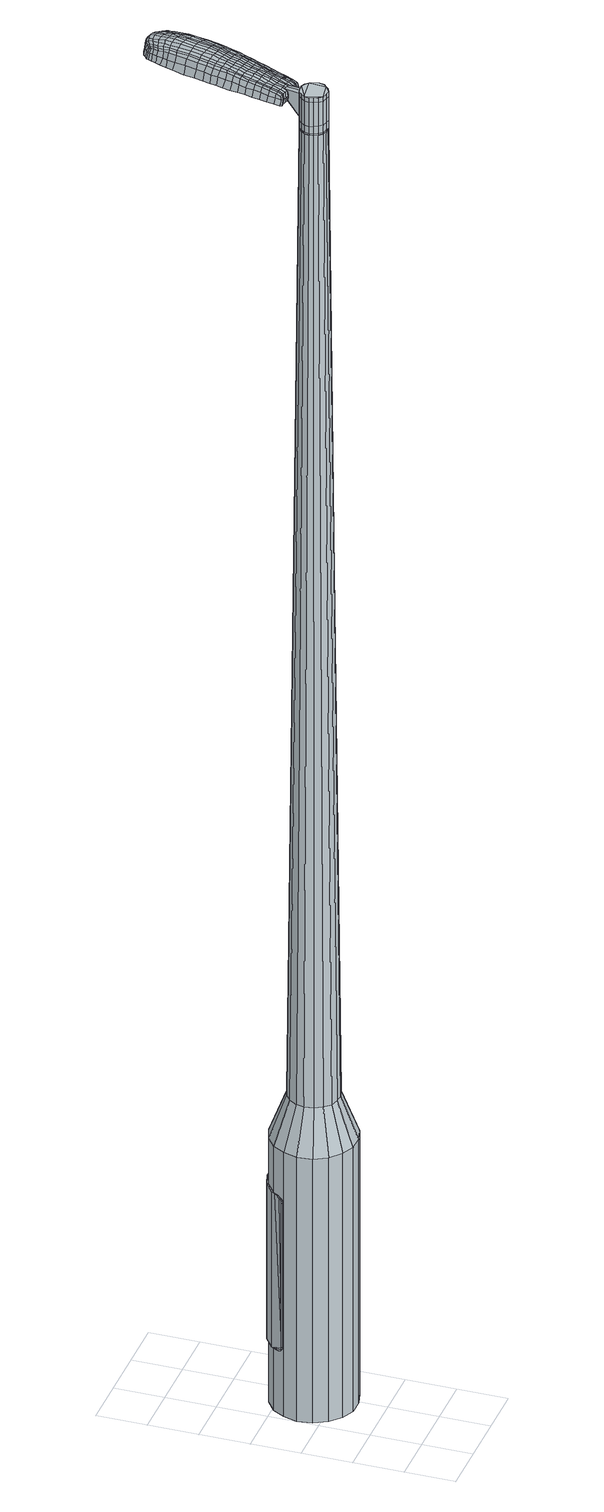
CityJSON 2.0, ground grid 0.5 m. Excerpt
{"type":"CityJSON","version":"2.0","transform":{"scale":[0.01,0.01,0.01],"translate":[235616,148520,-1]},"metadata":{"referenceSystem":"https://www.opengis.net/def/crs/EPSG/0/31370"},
"CityObjects":{
"object1":{"type":"GenericCityObject","attributes":{"cluster":131,"mean_distance_to_centroid":0.209,"new_centroid_x":235616.45,"new_centroid_y":148521.18,"mean_distance_to_camera":7.63,"H1":-100.55,"H2":-96.02,"Z_final":110.91,"cluster2":-1,"proj_x":235620.39,"proj_y":148522.06,"id_line":62725,"bearing_l":167.31,"distance":4.04,"orientation":"right","G_obj":77.31},"geometry":[{"type":"MultiSurface","lod":"2","boundaries":[[[0,1,2,3]],[[1,4,5,2]],[[4,6,7,5]],[[6,8,9,7]],[[8,10,11,9]],[[10,12,13,11]],[[12,14,15,13]],[[14,16,17,15]],[[16,18,19,17]],[[18,20,21,19]],[[20,22,23,21]],[[22,24,25,23]],[[24,26,27,25]],[[26,28,29,27]],[[28,30,31,29]],[[30,32,33,31]],[[32,34,35,33]],[[34,0,3,35]],[[36,37,38,39]],[[38,40,41,42]],[[41,43,42]],[[42,44,45,46]],[[45,47,46]],[[46,48,49,50]],[[49,51,50]],[[42,46,50,38]],[[50,52,39,38]],[[53,36,39]],[[2,5,7,35]],[[7,9,11,15]],[[11,13,15]],[[15,17,19,23]],[[19,21,23]],[[23,25,27,31]],[[27,29,31]],[[15,23,31,7]],[[31,33,35,7]],[[3,2,35]],[[1,0,54,55]],[[0,34,56,54]],[[34,32,57,56]],[[32,30,58,57]],[[30,28,59,58]],[[28,26,60,59]],[[26,24,61,60]],[[24,22,62,61]],[[22,20,63,62]],[[20,18,64,63]],[[18,16,65,64]],[[16,14,66,65]],[[14,12,67,66]],[[12,10,68,67]],[[10,8,69,68]],[[8,6,70,69]],[[6,4,71,70]],[[4,1,55,71]],[[55,54,72,73]],[[54,56,74,72]],[[56,57,75,74]],[[57,58,76,75]],[[58,59,77,76]],[[59,60,78,77]],[[60,61,79,78]],[[61,62,80,79]],[[62,63,81,80]],[[63,64,82,81]],[[64,65,83,82]],[[65,66,84,83]],[[66,67,85,84]],[[67,68,86,85]],[[68,69,87,86]],[[69,70,88,87]],[[70,71,89,88]],[[71,55,73,89]],[[90,91,92,93]],[[94,95,91,90]],[[96,97,95,94]],[[98,99,97,96]],[[100,101,99,98]],[[102,103,101,100]],[[79,104,103,102]],[[80,105,104,79]],[[106,107,105,80]],[[82,108,107,106]],[[109,110,108,82]],[[111,112,110,109]],[[85,113,112,111]],[[114,115,113,85]],[[116,117,115,114]],[[88,118,117,116]],[[119,120,118,88]],[[93,92,120,119]],[[121,122,123,124]],[[125,121,124,126]],[[127,125,126,128]],[[129,127,128,130]],[[131,129,130,132]],[[133,131,132,134]],[[135,133,134,136]],[[137,135,136,138]],[[139,137,138,140]],[[141,139,140,142]],[[143,141,142,144]],[[145,143,144,146]],[[147,145,146,148]],[[149,147,148,150]],[[151,149,150,152]],[[153,151,152,154]],[[73,72,90,93]],[[72,74,94,90]],[[74,75,96,94]],[[75,76,98,96]],[[76,77,100,98]],[[77,78,102,100]],[[78,79,102]],[[81,106,80]],[[81,82,106]],[[83,109,82]],[[83,84,111,109]],[[84,85,111]],[[86,114,85]],[[86,87,116,114]],[[87,88,116]],[[89,119,88]],[[89,73,93,119]],[[155,156,92,91]],[[156,157,120,92]],[[157,118,120]],[[158,117,118]],[[158,159,115,117]],[[159,113,115]],[[160,112,113]],[[160,161,110,112]],[[161,108,110]],[[162,107,108]],[[162,105,107]],[[163,103,104]],[[163,164,101,103]],[[164,165,99,101]],[[165,166,97,99]],[[166,167,95,97]],[[167,155,91,95]],[[39,52,153,168]],[[156,155,169,154]],[[53,39,168,122]],[[155,167,123,169]],[[36,53,122,121]],[[167,166,124,123]],[[37,36,121,125]],[[166,165,126,124]],[[38,37,125,127]],[[165,164,128,126]],[[40,38,127,129]],[[164,163,130,128]],[[41,40,129,131]],[[163,104,132,130]],[[43,41,131,133]],[[104,105,134,132]],[[42,43,133,135]],[[105,162,136,134]],[[44,42,135,137]],[[162,108,138,136]],[[45,44,137,139]],[[108,161,140,138]],[[47,45,139,141]],[[161,160,142,140]],[[46,47,141,143]],[[160,113,144,142]],[[48,46,143,145]],[[113,159,146,144]],[[49,48,145,147]],[[159,158,148,146]],[[51,49,147,149]],[[158,118,150,148]],[[50,51,149,151]],[[118,157,152,150]],[[52,50,151,153]],[[157,156,154,152]],[[153,154,170,171]],[[154,169,172,170]],[[169,123,173,172]],[[123,122,174,173]],[[122,168,175,174]],[[168,153,171,175]],[[176,177,178,179]],[[180,176,179,181]],[[176,180,182,183]],[[177,176,183,184]],[[185,186,187,188]],[[189,185,188,190]],[[185,189,191,192]],[[186,185,192,193]],[[194,195,196,197]],[[198,194,197,199]],[[194,198,200,201]],[[195,194,201,202]],[[203,204,205,206]],[[207,203,206,208]],[[203,207,209,210]],[[204,203,210,211]],[[212,213,214,215]],[[216,212,215,217]],[[212,216,218,219]],[[213,212,219,220]],[[221,222,223,224]],[[225,221,224,226]],[[221,225,227,228]],[[222,221,228,229]],[[230,231,232,233]],[[222,230,233,223]],[[230,222,229,234]],[[231,230,234,235]],[[236,237,238,239]],[[231,236,239,232]],[[236,231,235,240]],[[237,236,240,241]],[[242,180,181,243]],[[237,242,243,238]],[[242,237,241,244]],[[180,242,244,182]],[[245,246,247,248]],[[249,245,248,250]],[[245,249,251,252]],[[246,245,252,253]],[[254,255,256,257]],[[246,254,257,247]],[[254,246,253,258]],[[255,254,258,259]],[[260,261,262,263]],[[255,260,263,256]],[[260,255,259,264]],[[261,260,264,265]],[[266,267,268,269]],[[261,266,269,262]],[[266,261,265,270]],[[267,266,270,271]],[[272,177,184,273]],[[267,272,273,268]],[[272,267,271,274]],[[177,272,274,178]],[[275,276,277,278]],[[279,275,278,280]],[[275,279,281,282]],[[276,275,282,283]],[[284,285,286,287]],[[276,284,287,277]],[[284,276,283,288]],[[285,284,288,289]],[[290,291,292,293]],[[285,290,293,286]],[[290,285,289,294]],[[291,290,294,295]],[[296,189,190,297]],[[291,296,297,292]],[[296,291,295,298]],[[189,296,298,191]],[[299,300,301,302]],[[303,299,302,304]],[[299,303,305,306]],[[300,299,306,307]],[[308,309,310,311]],[[300,308,311,301]],[[308,300,307,312]],[[309,308,312,313]],[[314,315,316,317]],[[309,314,317,310]],[[314,309,313,318]],[[315,314,318,319]],[[320,321,322,323]],[[315,320,323,316]],[[320,315,319,324]],[[321,320,324,325]],[[326,186,193,327]],[[321,326,327,322]],[[326,321,325,328]],[[186,326,328,187]],[[329,215,214,330]],[[331,329,330,332]],[[329,331,333,334]],[[215,329,334,217]],[[335,331,332,336]],[[337,335,336,338]],[[335,337,339,340]],[[331,335,340,333]],[[341,337,338,342]],[[343,341,342,344]],[[341,343,345,346]],[[337,341,346,339]],[[347,343,344,348]],[[349,347,348,350]],[[347,349,351,352]],[[343,347,352,345]],[[353,349,350,354]],[[204,353,354,205]],[[353,204,211,355]],[[349,353,355,351]],[[356,357,202,201]],[[358,356,201,200]],[[356,358,359,360]],[[357,356,360,361]],[[362,363,361,360]],[[364,362,360,359]],[[362,364,365,366]],[[363,362,366,367]],[[368,369,367,366]],[[370,368,366,365]],[[368,370,371,372]],[[369,368,372,373]],[[374,375,373,372]],[[376,374,372,371]],[[374,376,209,207]],[[375,374,207,208]],[[377,378,379,380]],[[279,377,380,281]],[[377,279,280,381]],[[378,377,381,382]],[[383,198,199,384]],[[378,383,384,379]],[[383,378,382,385]],[[198,383,385,200]],[[386,387,388,389]],[[225,386,389,227]],[[386,225,226,390]],[[387,386,390,391]],[[392,393,394,395]],[[387,392,395,388]],[[392,387,391,396]],[[393,392,396,397]],[[398,195,202,399]],[[393,398,399,394]],[[398,393,397,400]],[[195,398,400,196]],[[401,402,403,404]],[[183,401,404,184]],[[401,183,182,405]],[[402,401,405,406]],[[407,408,409,410]],[[402,407,410,403]],[[407,402,406,411]],[[408,407,411,412]],[[413,206,205,414]],[[408,413,414,409]],[[413,408,412,415]],[[206,413,415,208]],[[416,417,418,419]],[[188,416,419,190]],[[416,188,187,420]],[[417,416,420,421]],[[422,210,209,423]],[[417,422,423,418]],[[422,417,421,424]],[[210,422,424,211]],[[425,426,427,428]],[[303,425,428,305]],[[425,303,304,429]],[[426,425,429,430]],[[431,216,217,432]],[[426,431,432,427]],[[431,426,430,433]],[[216,431,433,218]],[[434,435,436,437]],[[249,434,437,251]],[[434,249,250,438]],[[435,434,438,439]],[[440,441,442,443]],[[435,440,443,436]],[[440,435,439,444]],[[441,440,444,445]],[[446,213,220,447]],[[441,446,447,442]],[[446,441,445,448]],[[213,446,448,214]],[[449,450,439,438]],[[248,449,438,250]],[[449,248,247,451]],[[450,449,451,452]],[[453,454,445,444]],[[450,453,444,439]],[[453,450,452,455]],[[454,453,455,456]],[[457,330,214,448]],[[454,457,448,445]],[[457,454,456,458]],[[330,457,458,332]],[[459,460,461,462]],[[306,459,462,307]],[[459,306,305,428]],[[460,459,428,427]],[[463,334,333,464]],[[460,463,464,461]],[[463,460,427,432]],[[334,463,432,217]],[[465,466,452,451]],[[257,465,451,247]],[[465,257,256,467]],[[466,465,467,468]],[[469,470,456,455]],[[466,469,455,452]],[[469,466,468,471]],[[470,469,471,472]],[[473,336,332,458]],[[470,473,458,456]],[[473,470,472,474]],[[336,473,474,338]],[[475,476,477,478]],[[312,475,478,313]],[[475,312,307,462]],[[476,475,462,461]],[[479,340,339,480]],[[476,479,480,477]],[[479,476,461,464]],[[340,479,464,333]],[[481,482,468,467]],[[263,481,467,256]],[[481,263,262,483]],[[482,481,483,484]],[[485,486,472,471]],[[482,485,471,468]],[[485,482,484,487]],[[486,485,487,488]],[[489,342,338,474]],[[486,489,474,472]],[[489,486,488,490]],[[342,489,490,344]],[[491,492,493,494]],[[318,491,494,319]],[[491,318,313,478]],[[492,491,478,477]],[[495,346,345,496]],[[492,495,496,493]],[[495,492,477,480]],[[346,495,480,339]],[[497,498,484,483]],[[269,497,483,262]],[[497,269,268,499]],[[498,497,499,500]],[[501,502,488,487]],[[498,501,487,484]],[[501,498,500,503]],[[502,501,503,504]],[[505,348,344,490]],[[502,505,490,488]],[[505,502,504,506]],[[348,505,506,350]],[[507,508,509,510]],[[324,507,510,325]],[[507,324,319,494]],[[508,507,494,493]],[[511,352,351,512]],[[508,511,512,509]],[[511,508,493,496]],[[352,511,496,345]],[[513,514,500,499]],[[273,513,499,268]],[[513,273,184,404]],[[514,513,404,403]],[[515,516,504,503]],[[514,515,503,500]],[[515,514,403,410]],[[516,515,410,409]],[[517,354,350,506]],[[516,517,506,504]],[[517,516,409,414]],[[354,517,414,205]],[[518,519,421,420]],[[328,518,420,187]],[[518,328,325,510]],[[519,518,510,509]],[[520,355,211,424]],[[519,520,424,421]],[[520,519,509,512]],[[355,520,512,351]],[[521,522,382,381]],[[278,521,381,280]],[[521,278,277,523]],[[522,521,523,524]],[[525,358,200,385]],[[522,525,385,382]],[[525,522,524,526]],[[358,525,526,359]],[[527,528,529,530]],[[228,527,530,229]],[[527,228,227,389]],[[528,527,389,388]],[[531,532,533,534]],[[528,531,534,529]],[[531,528,388,395]],[[532,531,395,394]],[[535,357,361,536]],[[532,535,536,533]],[[535,532,394,399]],[[357,535,399,202]],[[537,538,524,523]],[[287,537,523,277]],[[537,287,286,539]],[[538,537,539,540]],[[541,364,359,526]],[[538,541,526,524]],[[541,538,540,542]],[[364,541,542,365]],[[543,544,545,546]],[[234,543,546,235]],[[543,234,229,530]],[[544,543,530,529]],[[547,548,549,550]],[[544,547,550,545]],[[547,544,529,534]],[[548,547,534,533]],[[551,363,367,552]],[[548,551,552,549]],[[551,548,533,536]],[[363,551,536,361]],[[553,554,540,539]],[[293,553,539,286]],[[553,293,292,555]],[[554,553,555,556]],[[557,370,365,542]],[[554,557,542,540]],[[557,554,556,558]],[[370,557,558,371]],[[559,560,561,562]],[[240,559,562,241]],[[559,240,235,546]],[[560,559,546,545]],[[563,564,565,566]],[[560,563,566,561]],[[563,560,545,550]],[[564,563,550,549]],[[567,369,373,568]],[[564,567,568,565]],[[567,564,549,552]],[[369,567,552,367]],[[569,570,556,555]],[[297,569,555,292]],[[569,297,190,419]],[[570,569,419,418]],[[571,376,371,558]],[[570,571,558,556]],[[571,570,418,423]],[[376,571,423,209]],[[572,573,406,405]],[[244,572,405,182]],[[572,244,241,562]],[[573,572,562,561]],[[574,575,412,411]],[[573,574,411,406]],[[574,573,561,566]],[[575,574,566,565]],[[576,375,208,415]],[[575,576,415,412]],[[576,575,565,568]],[[375,576,568,373]],[[577,578,579,580]],[[580,579,581,582]],[[583,581,579,584]],[[584,579,578,585]],[[586,587,588,589]],[[589,588,590,591]],[[592,590,588,593]],[[593,588,587,594]],[[595,596,597,598]],[[598,597,599,600]],[[601,599,597,602]],[[602,597,596,603]],[[604,605,606,607]],[[607,606,608,609]],[[610,608,606,611]],[[611,606,605,612]],[[613,614,615,616]],[[616,615,617,618]],[[619,617,615,620]],[[620,615,614,621]],[[622,623,624,625]],[[625,624,626,627]],[[628,626,624,629]],[[629,624,623,630]],[[631,632,633,634]],[[634,633,623,622]],[[630,623,633,635]],[[635,633,632,636]],[[637,638,639,640]],[[640,639,632,631]],[[636,632,639,641]],[[641,639,638,642]],[[582,581,643,644]],[[644,643,638,637]],[[642,638,643,645]],[[645,643,581,583]],[[646,647,648,649]],[[649,648,650,651]],[[652,650,648,653]],[[653,648,647,654]],[[655,656,657,658]],[[658,657,647,646]],[[654,647,657,659]],[[659,657,656,660]],[[661,662,663,664]],[[664,663,656,655]],[[660,656,663,665]],[[665,663,662,666]],[[667,668,669,670]],[[670,669,662,661]],[[666,662,669,671]],[[671,669,668,672]],[[585,578,673,674]],[[674,673,668,667]],[[672,668,673,675]],[[675,673,578,577]],[[676,677,678,679]],[[679,678,680,681]],[[682,680,678,683]],[[683,678,677,684]],[[685,686,687,688]],[[688,687,677,676]],[[684,677,687,689]],[[689,687,686,690]],[[691,692,693,694]],[[694,693,686,685]],[[690,686,693,695]],[[695,693,692,696]],[[591,590,697,698]],[[698,697,692,691]],[[696,692,697,699]],[[699,697,590,592]],[[700,701,702,703]],[[703,702,704,705]],[[706,704,702,707]],[[707,702,701,708]],[[709,710,711,712]],[[712,711,701,700]],[[708,701,711,713]],[[713,711,710,714]],[[715,716,717,718]],[[718,717,710,709]],[[714,710,717,719]],[[719,717,716,720]],[[721,722,723,724]],[[724,723,716,715]],[[720,716,723,725]],[[725,723,722,726]],[[594,587,727,728]],[[728,727,722,721]],[[726,722,727,729]],[[729,727,587,586]],[[613,616,730,731]],[[731,730,732,733]],[[734,732,730,174]],[[174,730,616,618]],[[733,732,735,736]],[[736,735,737,738]],[[739,737,735,740]],[[740,735,732,734]],[[738,737,741,742]],[[742,741,743,744]],[[745,743,741,746]],[[746,741,737,739]],[[744,743,747,748]],[[748,747,749,750]],[[751,749,747,752]],[[752,747,743,745]],[[750,749,753,754]],[[754,753,605,604]],[[612,605,753,755]],[[755,753,749,751]],[[603,756,757,602]],[[602,757,758,601]],[[759,758,757,760]],[[760,757,756,761]],[[761,762,763,760]],[[760,763,764,759]],[[765,764,763,766]],[[766,763,762,767]],[[767,768,769,766]],[[766,769,770,765]],[[771,770,769,772]],[[772,769,768,773]],[[773,774,775,772]],[[772,775,776,771]],[[610,776,775,608]],[[608,775,774,609]],[[777,778,779,780]],[[780,779,680,682]],[[681,680,779,781]],[[781,779,778,782]],[[600,599,783,784]],[[784,783,778,777]],[[782,778,783,785]],[[785,783,599,601]],[[786,787,788,789]],[[789,788,626,628]],[[627,626,788,790]],[[790,788,787,791]],[[792,793,794,795]],[[795,794,787,786]],[[791,787,794,796]],[[796,794,793,797]],[[603,596,798,799]],[[799,798,793,792]],[[797,793,798,800]],[[800,798,596,595]],[[801,802,803,804]],[[804,803,584,585]],[[583,584,803,805]],[[805,803,802,806]],[[807,808,809,810]],[[810,809,802,801]],[[806,802,809,811]],[[811,809,808,812]],[[604,607,813,814]],[[814,813,808,807]],[[812,808,813,815]],[[815,813,607,609]],[[816,817,818,819]],[[819,818,589,591]],[[586,589,818,820]],[[820,818,817,821]],[[610,611,822,823]],[[823,822,817,816]],[[821,817,822,824]],[[824,822,611,612]],[[825,826,827,828]],[[828,827,704,706]],[[705,704,827,829]],[[829,827,826,830]],[[618,617,831,832]],[[832,831,826,825]],[[830,826,831,833]],[[833,831,617,619]],[[834,835,836,837]],[[837,836,650,652]],[[651,650,836,838]],[[838,836,835,839]],[[840,841,842,843]],[[843,842,835,834]],[[839,835,842,844]],[[844,842,841,845]],[[621,614,846,847]],[[847,846,841,840]],[[845,841,846,848]],[[848,846,614,613]],[[839,849,838]],[[838,849,649,651]],[[646,649,849,850]],[[850,849,851]],[[845,852,853,844]],[[844,853,849,839]],[[851,849,853,854]],[[854,853,852,855]],[[613,731,856,848]],[[848,856,852,845]],[[855,852,856,857]],[[857,856,731,733]],[[858,859,860,861]],[[861,860,707,708]],[[706,707,860,828]],[[828,860,859,825]],[[734,174,862,863]],[[863,862,859,858]],[[825,859,862,832]],[[832,862,174,618]],[[851,864,865,850]],[[850,865,658,646]],[[655,658,865,866]],[[866,865,864,867]],[[855,868,869,854]],[[854,869,864,851]],[[867,864,869,870]],[[870,869,868,871]],[[733,736,872,857]],[[857,872,868,855]],[[871,868,872,873]],[[873,872,736,738]],[[874,875,876,877]],[[877,876,713,714]],[[708,713,876,861]],[[861,876,875,858]],[[739,740,878,879]],[[879,878,875,874]],[[858,875,878,863]],[[863,878,740,734]],[[867,880,881,866]],[[866,881,664,655]],[[661,664,881,882]],[[882,881,880,883]],[[871,884,885,870]],[[870,885,880,867]],[[883,880,885,886]],[[886,885,884,887]],[[738,742,888,873]],[[873,888,884,871]],[[887,884,888,889]],[[889,888,742,744]],[[890,891,892,893]],[[893,892,719,720]],[[714,719,892,877]],[[877,892,891,874]],[[745,746,894,895]],[[895,894,891,890]],[[874,891,894,879]],[[879,894,746,739]],[[883,896,897,882]],[[882,897,670,661]],[[667,670,897,898]],[[898,897,896,899]],[[887,900,901,886]],[[886,901,896,883]],[[899,896,901,902]],[[902,901,900,903]],[[744,748,904,889]],[[889,904,900,887]],[[903,900,904,905]],[[905,904,748,750]],[[906,907,908,909]],[[909,908,725,726]],[[720,725,908,893]],[[893,908,907,890]],[[751,752,910,911]],[[911,910,907,906]],[[890,907,910,895]],[[895,910,752,745]],[[899,912,913,898]],[[898,913,674,667]],[[585,674,913,804]],[[804,913,912,801]],[[903,914,915,902]],[[902,915,912,899]],[[801,912,915,810]],[[810,915,914,807]],[[750,754,916,905]],[[905,916,914,903]],[[807,914,916,814]],[[814,916,754,604]],[[821,917,918,820]],[[820,918,729,586]],[[726,729,918,909]],[[909,918,917,906]],[[612,755,919,824]],[[824,919,917,821]],[[906,917,919,911]],[[911,919,755,751]],[[782,920,921,781]],[[781,921,679,681]],[[676,679,921,922]],[[922,921,920,923]],[[601,758,924,785]],[[785,924,920,782]],[[923,920,924,925]],[[925,924,758,759]],[[926,927,928,929]],[[929,928,629,630]],[[628,629,928,789]],[[789,928,927,786]],[[930,931,932,933]],[[933,932,927,926]],[[786,927,932,795]],[[795,932,931,792]],[[761,756,934,935]],[[935,934,931,930]],[[792,931,934,799]],[[799,934,756,603]],[[923,936,937,922]],[[922,937,688,676]],[[685,688,937,938]],[[938,937,936,939]],[[759,764,940,925]],[[925,940,936,923]],[[939,936,940,941]],[[941,940,764,765]],[[942,943,944,945]],[[945,944,635,636]],[[630,635,944,929]],[[929,944,943,926]],[[946,947,948,949]],[[949,948,943,942]],[[926,943,948,933]],[[933,948,947,930]],[[767,762,950,951]],[[951,950,947,946]],[[930,947,950,935]],[[935,950,762,761]],[[939,952,953,938]],[[938,953,694,685]],[[691,694,953,954]],[[954,953,952,955]],[[765,770,956,941]],[[941,956,952,939]],[[955,952,956,957]],[[957,956,770,771]],[[958,959,960,961]],[[961,960,641,642]],[[636,641,960,945]],[[945,960,959,942]],[[962,963,964,965]],[[965,964,959,958]],[[942,959,964,949]],[[949,964,963,946]],[[773,768,966,967]],[[967,966,963,962]],[[946,963,966,951]],[[951,966,768,767]],[[955,968,969,954]],[[954,969,698,691]],[[591,698,969,819]],[[819,969,968,816]],[[771,776,970,957]],[[957,970,968,955]],[[816,968,970,823]],[[823,970,776,610]],[[806,971,972,805]],[[805,972,645,583]],[[642,645,972,961]],[[961,972,971,958]],[[812,973,974,811]],[[811,974,971,806]],[[958,971,974,965]],[[965,974,973,962]],[[609,774,975,815]],[[815,975,973,812]],[[962,973,975,967]],[[967,975,774,773]],[[577,580,179,178]],[[580,582,181,179]],[[592,593,192,191]],[[593,594,193,192]],[[595,598,197,196]],[[598,600,199,197]],[[619,620,219,218]],[[620,621,220,219]],[[622,625,224,223]],[[625,627,226,224]],[[631,634,233,232]],[[634,622,223,233]],[[637,640,239,238]],[[640,631,232,239]],[[582,644,243,181]],[[644,637,238,243]],[[652,653,252,251]],[[653,654,253,252]],[[654,659,258,253]],[[659,660,259,258]],[[660,665,264,259]],[[665,666,265,264]],[[666,671,270,265]],[[671,672,271,270]],[[672,675,274,271]],[[675,577,178,274]],[[682,683,282,281]],[[683,684,283,282]],[[684,689,288,283]],[[689,690,289,288]],[[690,695,294,289]],[[695,696,295,294]],[[696,699,298,295]],[[699,592,191,298]],[[700,703,302,301]],[[703,705,304,302]],[[709,712,311,310]],[[712,700,301,311]],[[715,718,317,316]],[[718,709,310,317]],[[721,724,323,322]],[[724,715,316,323]],[[594,728,327,193]],[[728,721,322,327]],[[777,780,380,379]],[[780,682,281,380]],[[600,784,384,199]],[[784,777,379,384]],[[627,790,390,226]],[[790,791,391,390]],[[791,796,396,391]],[[796,797,397,396]],[[797,800,400,397]],[[800,595,196,400]],[[705,829,429,304]],[[829,830,430,429]],[[830,833,433,430]],[[833,619,218,433]],[[834,837,437,436]],[[837,652,251,437]],[[840,843,443,442]],[[843,834,436,443]],[[621,847,447,220]],[[847,840,442,447]],[[976,977,978,979]],[[980,981,979,978]],[[982,983,984,985]],[[986,987,988,989]],[[977,990,991,978]],[[992,980,978,991]],[[993,982,985,994]],[[995,996,987,986]],[[990,997,998,991]],[[998,999,992,991]],[[1000,993,994,1001]],[[1002,996,995,1003]],[[997,1004,1005,998]],[[1005,1006,999,998]],[[1007,1000,1001,1008]],[[1009,1002,1003,1010]],[[1011,1012,1013,1014]],[[1015,1016,1012,1011]],[[1015,1017,1018,1016]],[[1017,1019,1020,1018]],[[1021,1022,1023,1024]],[[1025,1026,1022,1021]],[[1027,1028,1026,1025]],[[1029,1030,1028,1027]],[[1024,1013,1012,1021]],[[1021,1012,1016,1025]],[[1016,1018,1027,1025]],[[1018,1020,1029,1027]],[[985,984,981,980]],[[994,985,980,992]],[[999,1001,994,992]],[[1006,1008,1001,999]],[[986,989,983,982]],[[995,986,982,993]],[[1003,995,993,1000]],[[1010,1003,1000,1007]],[[987,1011,1014,988]],[[996,1015,1011,987]],[[1017,1015,996,1002]],[[1019,1017,1002,1009]],[[1031,1032,1033,1034]],[[1033,1035,1036,1037]],[[1033,1037,1038,1039]],[[1033,1039,1034]],[[1040,1031,1034,1041]],[[1042,1041,1034,1043]],[[1044,1043,1034]],[[1045,1033,1032,1046]],[[1047,1045,1046,1048]],[[1049,1047,1048,1050]],[[1051,1049,1050,1052]],[[1053,1051,1052,1054]],[[1054,1055,1056,1057]],[[1054,1057,1058,1059]],[[1054,1059,1060,1061]],[[1060,1062,1063,1064]],[[1060,1064,1065,1066]],[[1060,1066,1061]],[[1054,1061,1053]],[[1067,1068,1032,1031]],[[1069,1070,1035,1033]],[[1071,1072,1044,1034]],[[1068,1073,1046,1032]],[[1074,1069,1033,1045]],[[1073,1075,1048,1046]],[[1076,1074,1045,1047]],[[1075,1077,1050,1048]],[[1078,1076,1047,1049]],[[1077,1079,1052,1050]],[[1080,1078,1049,1051]],[[1079,1081,1054,1052]],[[1082,1080,1051,1053]],[[1081,1083,1055,1054]],[[1084,1085,1062,1060]],[[1086,1082,1053,1061]],[[1056,1055,1083,1087]],[[1057,1056,1087,1088]],[[1058,1057,1088,1089]],[[1059,1058,1089,1090]],[[1060,1059,1090,1084]],[[1091,1067,1031,1040]],[[1092,1091,1040,1041]],[[1093,1092,1041,1042]],[[1094,1093,1042,1043]],[[1072,1094,1043,1044]],[[1036,1035,1070,1095]],[[1063,1062,1085,1096]],[[1037,1036,1095,1097]],[[1038,1037,1097,1098]],[[1039,1038,1098,1099]],[[1034,1039,1099,1071]],[[1064,1063,1096,1100]],[[1065,1064,1100,1101]],[[1066,1065,1101,1102]],[[1061,1066,1102,1086]]]}]}
},
"vertices":[
[53,161,384],[66,155,384],[66,155,96],[53,161,96],[77,145,384],[77,145,96],[84,132,384],[84,132,96],[86,118,384],[86,118,96],[83,103,384],[83,103,96],[75,91,384],[75,91,96],[63,82,384],[63,82,96],[49,78,384],[49,78,96],[34,78,384],[34,78,96],[21,84,384],[21,84,96],[10,94,384],[10,94,96],[3,107,384],[3,107,96],[1,122,384],[1,122,96],[5,136,384],[5,136,96],[12,148,384],[12,148,96],[24,157,384],[24,157,96],[38,162,384],[38,162,96],[37,132,1524],[34,129,1524],[31,125,1524],[47,133,1524],[30,120,1524],[31,116,1524],[36,108,1524],[33,112,1524],[41,107,1524],[45,106,1524],[53,111,1524],[50,108,1524],[56,114,1524],[57,119,1524],[54,128,1524],[56,124,1524],[51,131,1524],[42,133,1524],[49,144,429],[57,141,429],[40,145,429],[32,142,429],[25,137,429],[20,129,429],[18,121,429],[20,112,429],[24,104,429],[30,98,429],[38,95,429],[47,95,429],[55,97,429],[62,103,429],[67,110,429],[69,119,429],[68,127,429],[64,135,429],[47,133,1483],[51,131,1483],[42,133,1483],[37,132,1483],[34,129,1483],[31,125,1483],[30,120,1483],[31,116,1483],[33,112,1483],[36,108,1483],[41,107,1483],[45,106,1483],[50,108,1483],[53,111,1483],[56,114,1483],[57,119,1483],[56,124,1483],[54,128,1483],[46,132,1483],[46,132,1485],[50,131,1485],[50,131,1483],[42,132,1483],[42,132,1485],[38,131,1483],[38,131,1485],[34,128,1483],[34,128,1485],[32,125,1483],[32,125,1485],[31,120,1483],[31,120,1485],[31,116,1485],[33,112,1485],[37,109,1483],[37,109,1485],[41,107,1485],[45,107,1483],[45,107,1485],[49,108,1483],[49,108,1485],[53,111,1485],[55,115,1483],[55,115,1485],[56,119,1483],[56,119,1485],[56,124,1485],[54,127,1483],[54,127,1485],[37,132,1519],[42,133,1519],[42,133,1493],[37,132,1493],[34,129,1519],[34,129,1493],[31,125,1519],[31,125,1493],[30,120,1519],[30,120,1493],[31,116,1519],[31,116,1493],[33,112,1519],[33,112,1493],[36,108,1519],[36,108,1493],[41,107,1519],[41,107,1493],[45,106,1519],[45,106,1493],[50,108,1519],[50,108,1493],[53,111,1519],[53,111,1493],[56,114,1519],[56,114,1493],[57,119,1519],[57,119,1493],[56,124,1519],[56,124,1493],[54,128,1519],[54,128,1493],[51,131,1519],[51,131,1493],[47,133,1485],[51,131,1485],[54,128,1485],[57,119,1485],[56,114,1485],[50,108,1485],[45,106,1485],[36,108,1485],[30,120,1485],[31,125,1485],[34,129,1485],[37,132,1485],[42,133,1485],[47,133,1519],[47,133,1493],[54,150,1513],[54,150,1518],[51,151,1513],[47,152,1513],[47,152,1518],[51,151,1518],[86,219,1519],[84,212,1518],[86,213,1509],[88,220,1510],[88,227,1519],[90,228,1510],[86,227,1526],[84,218,1525],[82,212,1525],[48,228,1519],[47,221,1518],[48,219,1525],[50,226,1525],[50,236,1519],[51,235,1526],[49,238,1510],[47,229,1510],[46,222,1509],[82,295,1519],[85,295,1519],[85,295,1513],[82,296,1513],[77,295,1519],[78,296,1513],[77,294,1524],[81,294,1524],[85,293,1524],[65,223,1530],[64,216,1529],[67,215,1529],[69,222,1530],[67,232,1531],[71,231,1531],[64,233,1530],[62,224,1530],[60,217,1529],[48,144,1512],[51,144,1512],[51,145,1517],[48,146,1517],[45,145,1512],[45,146,1517],[45,146,1506],[48,145,1506],[51,145,1506],[98,277,1519],[97,274,1519],[99,274,1512],[99,278,1512],[98,280,1518],[99,280,1512],[97,279,1522],[96,277,1523],[96,274,1524],[97,269,1519],[96,263,1519],[98,264,1512],[98,270,1512],[95,269,1524],[95,263,1525],[95,258,1519],[93,250,1519],[95,251,1511],[97,258,1511],[93,257,1526],[92,249,1526],[91,239,1519],[93,240,1510],[89,238,1526],[66,148,1513],[68,155,1513],[66,155,1518],[64,148,1517],[64,143,1512],[63,144,1516],[65,143,1506],[67,149,1507],[69,156,1507],[70,162,1514],[72,170,1515],[71,169,1520],[68,162,1519],[71,163,1507],[73,170,1507],[74,177,1515],[76,184,1516],[75,184,1522],[73,176,1521],[76,178,1508],[78,185,1508],[78,191,1517],[80,198,1517],[78,198,1524],[77,191,1523],[80,192,1508],[82,199,1509],[82,205,1518],[80,205,1524],[84,206,1509],[63,286,1519],[62,283,1519],[63,282,1524],[64,285,1523],[64,288,1518],[65,287,1522],[63,289,1512],[62,287,1512],[61,284,1512],[60,278,1519],[59,272,1519],[60,272,1525],[61,277,1524],[59,279,1512],[57,274,1512],[57,267,1519],[55,259,1519],[56,258,1526],[58,266,1526],[56,268,1511],[54,261,1511],[53,248,1519],[54,247,1526],[51,249,1510],[36,155,1513],[37,162,1513],[36,163,1507],[35,156,1507],[36,149,1512],[35,150,1506],[36,150,1516],[37,154,1517],[38,161,1518],[39,170,1514],[40,177,1515],[39,178,1507],[38,171,1507],[40,169,1519],[41,176,1520],[41,185,1515],[42,192,1516],[41,193,1508],[40,186,1508],[42,183,1521],[43,191,1522],[43,199,1517],[45,206,1517],[43,208,1509],[42,201,1508],[45,198,1523],[46,205,1524],[46,214,1518],[45,215,1509],[47,212,1524],[49,151,1519],[52,150,1519],[51,158,1520],[54,157,1520],[48,159,1520],[47,151,1519],[53,165,1522],[55,165,1522],[54,173,1523],[57,172,1523],[51,173,1523],[50,166,1521],[56,180,1524],[59,179,1524],[57,187,1525],[60,186,1525],[54,188,1525],[53,181,1524],[59,194,1526],[62,194,1526],[61,202,1527],[64,201,1527],[57,202,1527],[56,195,1526],[62,209,1528],[65,208,1528],[59,210,1528],[81,291,1527],[84,290,1527],[77,291,1526],[75,287,1527],[80,287,1528],[83,286,1528],[78,280,1529],[82,279,1529],[74,281,1528],[72,274,1530],[77,273,1530],[80,272,1530],[75,266,1531],[79,265,1531],[71,267,1530],[69,258,1531],[73,257,1531],[77,256,1531],[70,245,1531],[74,244,1531],[66,245,1531],[66,290,1518],[68,292,1519],[67,293,1513],[65,291,1513],[66,288,1523],[68,290,1523],[73,294,1519],[72,295,1513],[72,292,1524],[97,282,1518],[96,284,1518],[95,283,1523],[96,281,1523],[98,282,1513],[97,285,1513],[94,288,1519],[92,291,1519],[91,289,1524],[93,286,1523],[95,288,1513],[92,291,1513],[89,293,1519],[88,291,1524],[89,294,1513],[83,219,1528],[81,219,1528],[79,212,1528],[81,212,1527],[85,227,1528],[83,228,1529],[78,220,1529],[75,221,1530],[73,214,1529],[76,213,1528],[80,229,1529],[77,230,1530],[72,222,1530],[70,214,1529],[74,230,1531],[51,226,1528],[53,225,1529],[55,234,1529],[53,234,1528],[50,219,1527],[52,218,1528],[57,225,1529],[59,234,1530],[56,218,1528],[36,147,1512],[38,147,1512],[39,148,1517],[37,148,1517],[36,148,1506],[38,148,1506],[41,146,1512],[42,147,1517],[41,147,1506],[62,141,1512],[61,141,1512],[62,142,1506],[63,142,1506],[62,142,1517],[60,143,1517],[58,142,1512],[56,143,1512],[56,143,1506],[59,143,1506],[58,143,1517],[56,144,1517],[53,143,1512],[54,144,1506],[53,144,1517],[63,148,1519],[62,148,1519],[65,155,1520],[64,155,1520],[59,148,1519],[57,149,1519],[61,156,1520],[59,156,1520],[54,150,1519],[56,157,1520],[38,153,1519],[40,153,1519],[41,160,1520],[40,161,1520],[43,152,1519],[45,160,1520],[67,162,1521],[65,162,1521],[69,169,1522],[67,170,1522],[63,163,1521],[61,164,1521],[65,170,1522],[62,171,1523],[58,164,1522],[60,171,1523],[41,168,1521],[43,168,1521],[44,175,1522],[42,175,1522],[46,167,1521],[48,174,1522],[71,176,1523],[69,177,1523],[73,184,1524],[71,184,1524],[67,177,1523],[64,178,1524],[69,185,1525],[66,185,1525],[61,179,1524],[63,186,1525],[43,183,1523],[46,182,1523],[47,190,1524],[45,190,1524],[49,181,1524],[50,189,1525],[75,191,1525],[73,191,1525],[77,198,1526],[75,198,1526],[71,192,1526],[68,192,1526],[73,199,1527],[70,199,1527],[65,193,1526],[67,200,1527],[46,197,1525],[48,197,1525],[50,204,1526],[47,205,1526],[52,196,1526],[53,203,1527],[79,205,1527],[77,205,1527],[74,206,1527],[71,207,1528],[68,207,1528],[49,212,1527],[51,211,1527],[55,210,1528],[65,286,1525],[68,288,1525],[64,283,1526],[67,284,1526],[72,290,1526],[71,286,1527],[96,279,1525],[95,281,1525],[94,277,1526],[95,275,1525],[93,284,1525],[90,286,1526],[90,282,1527],[92,280,1526],[88,289,1526],[87,284,1527],[63,278,1526],[65,279,1527],[61,272,1527],[64,273,1528],[69,280,1528],[68,273,1529],[94,270,1526],[93,272,1527],[92,266,1528],[93,264,1527],[91,274,1527],[88,276,1528],[87,269,1529],[90,267,1528],[85,278,1528],[84,271,1530],[60,266,1528],[62,266,1529],[58,258,1528],[60,258,1529],[66,267,1529],[64,258,1530],[92,258,1528],[91,259,1528],[89,251,1529],[90,250,1528],[88,261,1529],[85,263,1530],[83,254,1530],[86,252,1530],[82,264,1530],[80,255,1531],[55,246,1529],[58,246,1529],[62,246,1530],[88,239,1528],[86,239,1529],[83,241,1530],[80,242,1530],[77,243,1531],[84,214,1509],[82,213,1518],[84,220,1518],[86,220,1509],[86,228,1519],[88,229,1510],[85,227,1525],[82,219,1525],[81,212,1525],[50,219,1525],[49,220,1518],[50,227,1518],[52,226,1525],[52,236,1519],[53,235,1525],[51,237,1510],[49,229,1509],[48,222,1509],[85,293,1513],[85,292,1519],[81,293,1519],[82,294,1513],[78,293,1519],[78,294,1513],[77,292,1524],[81,292,1524],[84,291,1524],[67,216,1528],[64,216,1528],[66,223,1529],[69,223,1529],[68,232,1529],[71,232,1529],[64,233,1529],[62,224,1529],[61,217,1528],[51,147,1516],[51,146,1512],[48,147,1512],[49,147,1516],[46,147,1512],[46,148,1516],[45,148,1506],[49,147,1506],[51,147,1506],[97,275,1512],[95,274,1519],[96,277,1518],[97,278,1512],[96,279,1518],[97,280,1512],[95,279,1522],[94,277,1523],[94,274,1523],[96,264,1512],[94,264,1519],[95,269,1519],[96,270,1512],[93,269,1524],[93,263,1525],[93,251,1511],[91,250,1519],[93,258,1519],[95,259,1511],[92,258,1525],[90,250,1526],[89,239,1519],[91,240,1510],[87,239,1526],[65,156,1518],[66,156,1513],[64,149,1513],[63,148,1517],[62,144,1512],[62,145,1515],[63,145,1506],[65,149,1506],[67,157,1507],[69,170,1520],[70,170,1514],[68,163,1514],[67,163,1519],[69,164,1507],[72,171,1507],[73,184,1522],[74,185,1516],[72,178,1515],[71,177,1521],[74,178,1508],[76,185,1508],[77,198,1523],[78,199,1517],[76,192,1516],[75,191,1522],[78,193,1508],[80,200,1508],[80,206,1517],[79,205,1524],[82,207,1509],[65,281,1523],[64,282,1519],[65,285,1518],[66,284,1523],[66,287,1518],[66,286,1522],[65,288,1512],[64,286,1512],[63,283,1512],[62,271,1525],[60,272,1519],[62,277,1519],[63,276,1524],[61,279,1512],[59,273,1512],[58,257,1526],[57,259,1519],[59,266,1519],[60,265,1525],[58,268,1511],[56,260,1511],[54,247,1519],[56,246,1526],[53,249,1510],[38,163,1507],[39,162,1513],[38,155,1513],[37,156,1506],[38,150,1512],[37,151,1506],[38,150,1515],[39,154,1517],[40,161,1518],[41,178,1507],[42,177,1514],[41,169,1514],[40,171,1507],[42,169,1519],[43,176,1520],[43,193,1508],[44,192,1516],[43,184,1515],[42,186,1508],[44,183,1521],[45,191,1522],[45,208,1508],[47,206,1517],[45,199,1516],[44,200,1508],[47,198,1522],[48,205,1523],[48,213,1517],[47,215,1509],[49,212,1524],[50,152,1518],[52,151,1518],[51,159,1519],[54,158,1519],[48,159,1519],[53,166,1520],[55,165,1520],[54,173,1521],[57,173,1521],[51,174,1521],[50,167,1520],[56,180,1523],[59,180,1523],[58,188,1524],[60,187,1524],[55,188,1524],[53,181,1523],[59,195,1525],[62,194,1525],[61,202,1526],[64,201,1526],[58,203,1526],[56,196,1525],[62,209,1527],[65,209,1527],[59,210,1527],[84,289,1526],[81,290,1526],[77,289,1525],[76,286,1526],[80,286,1526],[83,285,1526],[82,279,1528],[78,280,1528],[74,280,1527],[73,273,1528],[77,273,1529],[80,272,1529],[78,265,1530],[75,266,1530],[71,266,1529],[69,258,1530],[73,257,1530],[76,256,1530],[74,244,1530],[70,245,1530],[67,245,1530],[68,291,1513],[69,290,1518],[67,288,1518],[66,289,1512],[67,287,1523],[69,288,1523],[73,292,1519],[73,293,1513],[73,290,1523],[93,282,1523],[94,283,1518],[95,281,1518],[94,280,1523],[96,281,1512],[95,284,1512],[90,288,1523],[90,289,1519],[92,286,1519],[92,285,1523],[93,287,1513],[91,290,1513],[88,291,1519],[87,290,1524],[88,292,1513],[78,213,1527],[80,220,1527],[81,219,1527],[80,212,1526],[84,227,1527],[82,228,1528],[73,214,1528],[75,221,1528],[78,220,1528],[76,213,1527],[80,229,1528],[77,230,1529],[72,222,1529],[70,215,1528],[74,231,1529],[56,234,1528],[54,226,1527],[53,226,1527],[54,234,1527],[51,219,1526],[53,219,1527],[58,225,1528],[60,234,1528],[57,218,1527],[39,150,1516],[39,149,1512],[38,149,1512],[38,150,1516],[37,150,1506],[38,150,1506],[42,148,1512],[43,149,1516],[42,149,1506],[62,144,1506],[61,144,1512],[62,143,1512],[63,144,1506],[61,144,1516],[61,145,1516],[57,146,1506],[56,145,1512],[59,144,1512],[60,145,1506],[59,145,1516],[56,146,1516],[54,145,1512],[54,146,1506],[54,146,1516],[62,149,1518],[64,156,1519],[63,156,1519],[57,150,1518],[60,149,1518],[61,156,1519],[59,157,1519],[55,151,1518],[56,157,1519],[42,161,1519],[40,154,1518],[39,154,1518],[41,161,1519],[44,153,1518],[45,160,1519],[65,163,1520],[66,163,1520],[68,170,1521],[67,170,1521],[61,164,1520],[63,164,1520],[65,171,1521],[62,171,1521],[58,165,1520],[60,172,1521],[45,175,1521],[43,168,1520],[42,168,1520],[43,176,1521],[46,167,1520],[48,175,1521],[69,177,1522],[70,177,1522],[72,184,1523],[71,185,1523],[64,179,1522],[67,178,1522],[69,185,1523],[66,186,1524],[61,179,1523],[63,186,1524],[47,190,1523],[46,183,1522],[45,183,1522],[46,190,1523],[49,182,1522],[51,189,1523],[73,192,1524],[74,191,1524],[76,198,1525],[75,199,1525],[68,193,1525],[70,192,1524],[72,199,1525],[69,200,1526],[65,194,1525],[67,201,1526],[50,204,1525],[49,197,1524],[47,197,1524],[49,205,1525],[52,196,1524],[54,204,1525],[77,206,1526],[78,205,1526],[71,207,1527],[74,206,1526],[68,208,1527],[51,212,1526],[50,212,1526],[55,211,1526],[69,286,1524],[67,285,1524],[66,282,1525],[67,283,1525],[73,288,1525],[71,285,1525],[93,277,1525],[93,280,1524],[94,278,1524],[93,275,1525],[89,282,1526],[89,285,1525],[91,283,1524],[91,279,1525],[87,287,1525],[86,284,1526],[66,278,1526],[64,277,1526],[62,271,1526],[64,272,1527],[70,279,1526],[68,273,1527],[91,265,1527],[92,271,1526],[93,270,1526],[92,264,1526],[86,269,1528],[88,276,1527],[90,274,1526],[89,267,1527],[85,278,1527],[83,271,1528],[63,266,1527],[61,265,1527],[59,257,1527],[61,258,1528],[67,266,1528],[65,258,1529],[88,251,1528],[90,259,1527],[91,258,1527],[89,250,1527],[83,254,1529],[85,262,1529],[87,261,1528],[86,253,1528],[82,264,1529],[80,255,1530],[58,246,1528],[57,246,1528],[62,246,1529],[85,240,1528],[86,239,1528],[80,242,1529],[83,241,1529],[77,243,1530],[63,144,1508],[57,146,1508],[65,177,1509],[73,175,1509],[70,198,1510],[79,196,1510],[80,236,1512],[89,234,1512],[85,217,1511],[76,219,1511],[84,254,1513],[86,267,1514],[95,265,1514],[93,252,1513],[50,147,1508],[57,179,1509],[62,200,1510],[71,238,1512],[67,221,1511],[75,256,1513],[78,269,1514],[43,148,1508],[49,181,1509],[54,202,1510],[62,240,1512],[58,223,1511],[69,271,1514],[65,258,1513],[37,150,1508],[42,182,1509],[45,204,1510],[52,243,1512],[48,225,1511],[60,273,1514],[56,260,1513],[89,280,1514],[88,285,1514],[95,284,1514],[97,279,1514],[80,282,1514],[82,287,1514],[72,284,1514],[75,288,1514],[64,286,1514],[68,290,1514],[87,291,1515],[84,294,1515],[85,294,1515],[91,290,1515],[83,291,1515],[83,295,1515],[78,292,1515],[82,295,1515],[74,293,1515],[81,295,1515],[10,147,334],[12,150,334],[12,150,165],[4,138,171],[10,147,165],[8,144,165],[6,141,166],[5,139,167],[4,138,169],[8,144,334],[6,141,333],[5,139,332],[4,138,331],[4,138,328],[24,159,165],[24,159,334],[38,163,165],[38,163,334],[53,162,165],[53,162,334],[67,157,165],[67,157,334],[78,147,165],[78,147,334],[80,143,334],[82,140,334],[83,137,333],[84,135,332],[85,134,331],[85,134,328],[80,143,165],[85,134,171],[85,134,169],[84,135,167],[83,137,166],[82,140,165],[12,145,334],[14,148,334],[14,148,165],[12,145,165],[7,137,171],[7,137,328],[25,156,334],[25,156,165],[39,160,334],[39,160,165],[53,160,334],[53,160,165],[66,154,334],[66,154,165],[76,145,334],[76,145,165],[78,142,334],[83,132,328],[83,132,171],[78,142,165],[80,138,334],[81,136,333],[82,134,332],[82,133,331],[10,142,334],[9,140,333],[8,138,332],[7,137,331],[10,142,165],[82,133,169],[9,140,166],[8,138,167],[7,137,169],[82,134,167],[81,136,166],[80,138,165]
]}
